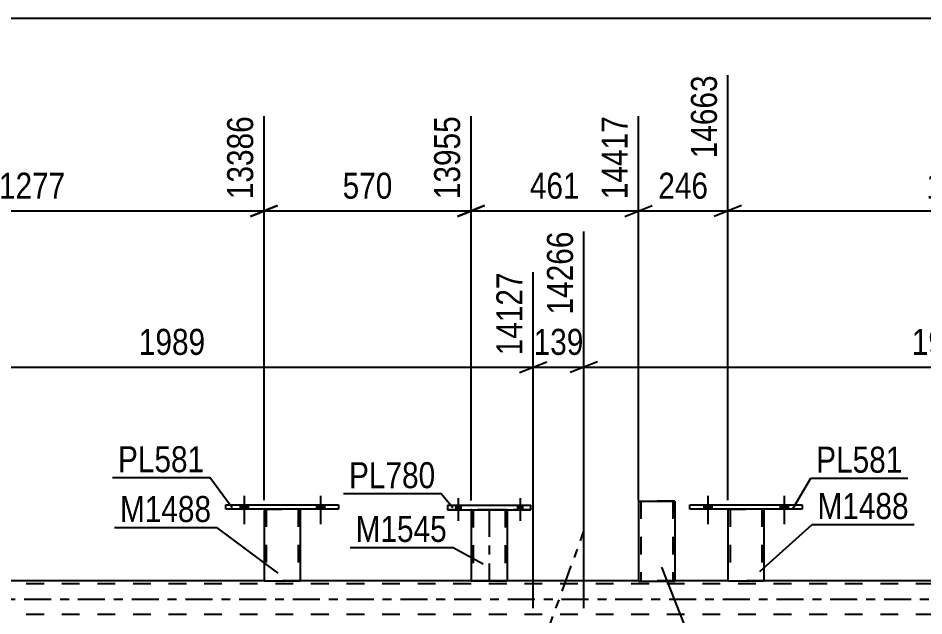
# Model space of a CAD drawing. Header units: millimetres. Extents: x 0 to 841, y 0 to 594.
# Drawn here: x 585.9 to 685.6, y 458.2 to 524.1 of the extents above; entities that cross this region are included whole.
import ezdxf

# ---------------------------------------------------------------- set-up
doc = ezdxf.new("R2010")
doc.units = ezdxf.units.MM
doc.linetypes.add('DXK_LINE_DOT2', pattern=[3.9198, 1.9599, -1.9599])
doc.linetypes.add('DXK_LINE_DOT3', pattern=[5.9187, 2.979, -0.9799, 0.9799, -0.9799])
doc.styles.add('Arial Narrow', font='ARIALN.TTF', dxfattribs={"height": 0.2})

# ---------------------------------------------------------------- blocks, each defined once
blk = doc.blocks.new('Bolt-814553173-3767 - 3758')
at = {"linetype": 'Continuous'}
for points in [[(610.306, 469.99), (611.186, 469.99), (611.186, 470.47), (610.306, 470.47)], [(618.706, 469.99), (619.586, 469.99), (619.586, 470.47), (618.706, 470.47)]]:
    blk.add_hatch(color=1, dxfattribs=at).paths.add_polyline_path(points)
at = {"color": 1, "linetype": 'Continuous'}
for p, q in [((610.746, 471.47), (610.746, 468.35)), ((619.146, 471.47), (619.146, 468.35)), ((610.306, 470.47), (610.306, 469.99)), ((611.186, 470.47), (611.186, 469.99)), ((618.706, 470.47), (618.706, 469.99)), ((619.586, 470.47), (619.586, 469.99))]:
    blk.add_line(p, q, dxfattribs=at)
blk = doc.blocks.new('Bolt-814553173-3768 - 3758')
at = {"linetype": 'Continuous'}
for points in [[(610.306, 469.99), (611.186, 469.99), (611.186, 470.47), (610.306, 470.47)], [(618.706, 469.99), (619.586, 469.99), (619.586, 470.47), (618.706, 470.47)]]:
    blk.add_hatch(color=1, dxfattribs=at).paths.add_polyline_path(points)
at = {"color": 1, "linetype": 'Continuous'}
for p, q in [((610.746, 471.47), (610.746, 468.35)), ((619.146, 471.47), (619.146, 468.35)), ((610.306, 470.47), (610.306, 469.99)), ((611.186, 470.47), (611.186, 469.99)), ((618.706, 470.47), (618.706, 469.99)), ((619.586, 470.47), (619.586, 469.99))]:
    blk.add_line(p, q, dxfattribs=at)
blk = doc.blocks.new('Bolt-814553173-3769 - 3758')
at = {"linetype": 'Continuous'}
for points in [[(661.386, 469.99), (662.266, 469.99), (662.266, 470.47), (661.386, 470.47)], [(669.786, 469.99), (670.666, 469.99), (670.666, 470.47), (669.786, 470.47)]]:
    blk.add_hatch(color=1, dxfattribs=at).paths.add_polyline_path(points)
at = {"color": 1, "linetype": 'Continuous'}
for p, q in [((661.826, 471.47), (661.826, 468.35)), ((670.226, 471.47), (670.226, 468.35)), ((661.386, 470.47), (661.386, 469.99)), ((662.266, 470.47), (662.266, 469.99)), ((669.786, 470.47), (669.786, 469.99)), ((670.666, 470.47), (670.666, 469.99))]:
    blk.add_line(p, q, dxfattribs=at)
blk = doc.blocks.new('Bolt-814553173-3770 - 3758')
at = {"linetype": 'Continuous'}
for points in [[(661.386, 469.99), (662.266, 469.99), (662.266, 470.47), (661.386, 470.47)], [(669.786, 469.99), (670.666, 469.99), (670.666, 470.47), (669.786, 470.47)]]:
    blk.add_hatch(color=1, dxfattribs=at).paths.add_polyline_path(points)
at = {"color": 1, "linetype": 'Continuous'}
for p, q in [((661.826, 471.47), (661.826, 468.35)), ((670.226, 471.47), (670.226, 468.35)), ((661.386, 470.47), (661.386, 469.99)), ((662.266, 470.47), (662.266, 469.99)), ((669.786, 470.47), (669.786, 469.99)), ((670.666, 470.47), (670.666, 469.99))]:
    blk.add_line(p, q, dxfattribs=at)
blk = doc.blocks.new('Part-814553173-3918 - 3758')
at = {"color": 7, "linetype": 'DXK_LINE_DOT2'}
for p, q in [((612.946, 469.993), (616.946, 469.993)), ((612.946, 469.99), (612.946, 469.993)), ((612.946, 469.993), (612.946, 469.99)), ((613.186, 469.993), (613.186, 462.083)), ((616.706, 469.993), (616.706, 462.083)), ((616.946, 469.993), (616.946, 469.99)), ((616.946, 469.99), (616.946, 469.993)), ((616.649, 462.083), (616.687, 462.083)), ((616.649, 462.083), (616.687, 462.083)), ((616.687, 462.083), (616.706, 462.083)), ((616.687, 462.083), (616.706, 462.083))]:
    blk.add_line(p, q, dxfattribs=at)
at = {"color": 2, "linetype": 'Continuous'}
for p, q in [((612.946, 469.99), (612.946, 462.083)), ((616.946, 462.083), (616.946, 469.99)), ((612.946, 462.083), (616.946, 462.083))]:
    blk.add_line(p, q, dxfattribs=at)
blk = doc.blocks.new('Part-814553173-4162 - 3758')
at = {"color": 7, "linetype": 'DXK_LINE_DOT3'}
blk.add_line((597.184, 327.466), (648.145, 467.48), dxfattribs=at)
blk = doc.blocks.new('Bolt-814553173-4222 - 3758')
at = {"linetype": 'Continuous'}
for points in [[(634.06, 469.936), (634.62, 469.936), (634.62, 470.416), (634.06, 470.416)], [(634.06, 469.936), (634.62, 469.936), (634.62, 470.416), (634.06, 470.416)], [(640.86, 469.936), (641.42, 469.936), (641.42, 470.416), (640.86, 470.416)], [(640.86, 469.936), (641.42, 469.936), (641.42, 470.416), (640.86, 470.416)]]:
    blk.add_hatch(color=1, dxfattribs=at).paths.add_polyline_path(points)
at = {"color": 1, "linetype": 'Continuous'}
for p, q in [((634.34, 471.216), (634.34, 468.696)), ((634.34, 471.216), (634.34, 468.696)), ((641.14, 471.216), (641.14, 468.696)), ((641.14, 471.216), (641.14, 468.696)), ((634.06, 470.416), (634.06, 469.936)), ((634.06, 470.416), (634.06, 469.936)), ((634.62, 470.416), (634.62, 469.936)), ((634.62, 470.416), (634.62, 469.936)), ((640.86, 470.416), (640.86, 469.936)), ((640.86, 470.416), (640.86, 469.936)), ((641.42, 470.416), (641.42, 469.936)), ((641.42, 470.416), (641.42, 469.936))]:
    blk.add_line(p, q, dxfattribs=at)
blk = doc.blocks.new('Part-814553173-4210 - 3758')
at = {"color": 2, "linetype": 'Continuous'}
for p, q in [((633.14, 470.416), (633.14, 469.936)), ((633.14, 470.416), (642.34, 470.416)), ((633.14, 469.936), (642.34, 469.936)), ((642.34, 469.936), (642.34, 470.416))]:
    blk.add_line(p, q, dxfattribs=at)
at = {"color": 7, "linetype": 'DXK_LINE_DOT2'}
for p, q in [((633.14, 470.416), (642.34, 470.416)), ((642.34, 469.936), (633.14, 469.936))]:
    blk.add_line(p, q, dxfattribs=at)
blk = doc.blocks.new('Part-814553173-3923 - 3758')
at = {"color": 2, "linetype": 'Continuous'}
for p, q in [((608.746, 470.47), (621.146, 470.47)), ((608.746, 469.99), (608.746, 470.47)), ((621.146, 469.99), (608.746, 469.99)), ((621.146, 470.47), (621.146, 469.99))]:
    blk.add_line(p, q, dxfattribs=at)
blk = doc.blocks.new('Part-814553173-3928 - 3758')
at = {"color": 7, "linetype": 'DXK_LINE_DOT2'}
for p, q in [((664.026, 469.993), (668.026, 469.993)), ((664.026, 469.99), (664.026, 469.993)), ((664.026, 469.993), (664.026, 469.99)), ((664.266, 469.993), (664.266, 462.083)), ((667.786, 469.993), (667.786, 462.083)), ((668.026, 469.993), (668.026, 469.99)), ((668.026, 469.99), (668.026, 469.993)), ((667.73, 462.083), (667.768, 462.083)), ((667.73, 462.083), (667.768, 462.083)), ((667.768, 462.083), (667.786, 462.083)), ((667.768, 462.083), (667.786, 462.083))]:
    blk.add_line(p, q, dxfattribs=at)
at = {"color": 2, "linetype": 'Continuous'}
for p, q in [((664.026, 469.99), (664.026, 462.083)), ((668.026, 462.083), (668.026, 469.99)), ((664.026, 462.083), (668.026, 462.083))]:
    blk.add_line(p, q, dxfattribs=at)
blk = doc.blocks.new('Part-814553173-3933 - 3758')
at = {"color": 2, "linetype": 'Continuous'}
for p, q in [((659.826, 470.47), (672.226, 470.47)), ((659.826, 469.99), (659.826, 470.47)), ((672.226, 469.99), (659.826, 469.99)), ((672.226, 470.47), (672.226, 469.99))]:
    blk.add_line(p, q, dxfattribs=at)
blk = doc.blocks.new('Part-814553173-4220 - 3758')
at = {"color": 2, "linetype": 'Continuous'}
for p, q in [((654.193, 470.881), (654.193, 470.881)), ((654.193, 470.881), (658.193, 470.881)), ((654.193, 470.881), (654.193, 462.075)), ((658.193, 470.881), (658.193, 470.881)), ((658.193, 470.881), (658.193, 462.075)), ((654.193, 462.075), (658.193, 462.075))]:
    blk.add_line(p, q, dxfattribs=at)
at = {"color": 7, "linetype": 'DXK_LINE_DOT2'}
for p, q in [((658.193, 470.881), (654.193, 470.881)), ((654.193, 470.881), (654.193, 470.881)), ((654.433, 470.881), (654.433, 470.881)), ((654.433, 470.881), (654.433, 462.075)), ((657.953, 470.881), (657.953, 470.881)), ((657.953, 470.881), (657.953, 462.075)), ((658.193, 470.881), (658.193, 470.881)), ((658.193, 462.075), (654.193, 462.075)), ((657.934, 462.075), (657.896, 462.075))]:
    blk.add_line(p, q, dxfattribs=at)
blk = doc.blocks.new('Part-814553173-4077 - 3758')
at = {"color": 2, "linetype": 'Continuous'}
for p, q in [((612.946, 462.083), (565.865, 462.083)), ((654.193, 462.083), (616.946, 462.083)), ((664.026, 462.083), (658.193, 462.083)), ((715.107, 462.083), (668.026, 462.083))]:
    blk.add_line(p, q, dxfattribs=at)
at = {"color": 7, "linetype": 'DXK_LINE_DOT2'}
for p, q in [((616.946, 462.083), (612.946, 462.083)), ((658.193, 462.083), (654.193, 462.083)), ((668.026, 462.083), (664.026, 462.083)), ((741.587, 461.763), (77.521, 461.763)), ((741.587, 458.403), (77.521, 458.403))]:
    blk.add_line(p, q, dxfattribs=at)
at = {"color": 7, "linetype": 'DXK_LINE_DOT3'}
blk.add_line((77.521, 460.083), (741.587, 460.083), dxfattribs=at)
blk = doc.blocks.new('Part-814553173-4215 - 3758')
at = {"color": 2, "linetype": 'Continuous'}
for p, q in [((635.74, 469.936), (635.74, 462.09)), ((639.74, 469.936), (639.74, 462.09)), ((635.74, 462.09), (639.74, 462.09))]:
    blk.add_line(p, q, dxfattribs=at)
at = {"color": 7, "linetype": 'DXK_LINE_DOT2'}
for p, q in [((639.74, 469.936), (635.74, 469.936)), ((635.74, 469.936), (635.74, 469.936)), ((635.74, 469.936), (639.74, 469.936)), ((635.74, 469.936), (635.74, 469.936)), ((635.98, 469.936), (635.98, 469.936)), ((635.98, 469.936), (635.98, 462.09)), ((639.5, 469.936), (639.5, 469.936)), ((639.5, 469.936), (639.5, 462.09)), ((639.74, 469.936), (639.74, 469.936)), ((639.74, 469.936), (639.74, 469.936)), ((639.74, 462.09), (635.74, 462.09)), ((639.482, 462.09), (639.444, 462.09))]:
    blk.add_line(p, q, dxfattribs=at)
at = {"color": 7, "linetype": 'DXK_LINE_DOT3'}
blk.add_line((637.74, 469.936), (637.74, 462.09), dxfattribs=at)
blk = doc.blocks.new('StraightDimension-814553173-3656 - 2851')
at = {"color": 7, "linetype": 'Continuous'}
blk.add_line((86.053, 524.055), (793.319, 524.055), dxfattribs=at)
blk = doc.blocks.new('StraightDimension-814553173-14577 - 3758')
at = {"color": 7, "linetype": 'Continuous'}
for p, q in [((664.026, 470.993), (664.026, 517.764)), ((654.193, 470.936), (654.193, 513.264)), ((652.693, 502.223), (655.693, 503.423)), ((654.193, 502.823), (664.026, 502.823)), ((665.526, 503.423), (662.526, 502.223))]:
    blk.add_line(p, q, dxfattribs=at)
at = {"color": 0}
blk.add_wipeout([(662.452, 503.573), (662.452, 507.773), (655.767, 507.773), (655.767, 503.573)], dxfattribs=at)
at = {"color": 3, "style": 'Arial Narrow'}
blk.add_text('246', height=2.8633, dxfattribs=at).set_placement((656.367, 504.173))
at = {"color": 0, "linetype": 'Continuous'}
blk.add_wipeout([(663.426, 518.364), (659.226, 518.364), (659.226, 508.023), (663.426, 508.023)], dxfattribs=at)
at = {"color": 3, "linetype": 'Continuous', "style": 'Arial Narrow'}
blk.add_text('14663', height=2.8633, rotation=90.00021, dxfattribs=at).set_placement((662.826, 508.623))
blk = doc.blocks.new('StraightDimension-814553173-4453 - 3758')
at = {"color": 7, "linetype": 'Continuous'}
for p, q in [((648.171, 459.083), (648.171, 500.571)), ((642.596, 459.083), (642.596, 496.071)), ((641.096, 485.03), (644.096, 486.23)), ((649.671, 486.23), (646.671, 485.03)), ((642.596, 485.63), (648.171, 485.63))]:
    blk.add_line(p, q, dxfattribs=at)
at = {"color": 0}
blk.add_wipeout([(648.726, 486.38), (648.726, 490.58), (642.041, 490.58), (642.041, 486.38)], dxfattribs=at)
at = {"color": 3, "style": 'Arial Narrow'}
blk.add_text('139', height=2.8633, dxfattribs=at).set_placement((642.641, 486.98))
at = {"color": 0, "linetype": 'Continuous'}
blk.add_wipeout([(647.571, 501.171), (643.371, 501.171), (643.371, 490.83), (647.571, 490.83)], dxfattribs=at)
at = {"color": 3, "linetype": 'Continuous', "style": 'Arial Narrow'}
blk.add_text('14266', height=2.8633, rotation=90.00021, dxfattribs=at).set_placement((646.971, 491.43))
blk = doc.blocks.new('StraightDimension-814553173-14576 - 3758')
at = {"color": 7, "linetype": 'Continuous'}
for p, q in [((664.026, 470.993), (664.026, 517.764)), ((715.107, 470.993), (715.107, 513.264)), ((665.526, 503.423), (662.526, 502.223)), ((664.026, 502.823), (715.107, 502.823)), ((713.607, 502.223), (716.607, 503.423))]:
    blk.add_line(p, q, dxfattribs=at)
at = {"color": 0}
blk.add_wipeout([(693.823, 503.573), (693.823, 507.773), (685.31, 507.773), (685.31, 503.573)], dxfattribs=at)
at = {"color": 3, "style": 'Arial Narrow'}
blk.add_text('1277', height=2.8633, dxfattribs=at).set_placement((685.91, 504.173))
at = {"color": 0, "linetype": 'Continuous'}
blk.add_wipeout([(714.507, 513.864), (710.307, 513.864), (710.307, 503.523), (714.507, 503.523)], dxfattribs=at)
at = {"color": 3, "linetype": 'Continuous', "style": 'Arial Narrow'}
blk.add_text('15940', height=2.8633, rotation=90.00021, dxfattribs=at).set_placement((713.907, 504.123))
blk = doc.blocks.new('StraightDimension-814553173-4434 - 3758')
at = {"color": 7, "linetype": 'Continuous'}
for p, q in [((563.037, 459.083), (563.037, 500.571)), ((642.596, 459.083), (642.596, 496.071)), ((564.537, 486.23), (561.537, 485.03)), ((641.096, 485.03), (644.096, 486.23)), ((563.037, 485.63), (642.596, 485.63))]:
    blk.add_line(p, q, dxfattribs=at)
at = {"color": 0}
blk.add_wipeout([(607.073, 486.38), (607.073, 490.58), (598.56, 490.58), (598.56, 486.38)], dxfattribs=at)
at = {"color": 3, "style": 'Arial Narrow'}
blk.add_text('1989', height=2.8633, dxfattribs=at).set_placement((599.16, 486.98))
at = {"color": 0, "linetype": 'Continuous'}
blk.add_wipeout([(641.996, 496.671), (637.796, 496.671), (637.796, 486.33), (641.996, 486.33)], dxfattribs=at)
at = {"color": 3, "linetype": 'Continuous', "style": 'Arial Narrow'}
blk.add_text('14127', height=2.8633, rotation=90.00021, dxfattribs=at).set_placement((641.396, 486.93))
blk = doc.blocks.new('StraightDimension-814553173-4472 - 3758')
at = {"color": 7, "linetype": 'Continuous'}
for p, q in [((648.171, 459.083), (648.171, 500.571)), ((727.73, 459.083), (727.73, 496.071)), ((649.671, 486.23), (646.671, 485.03)), ((726.23, 485.03), (729.23, 486.23)), ((648.171, 485.63), (727.73, 485.63))]:
    blk.add_line(p, q, dxfattribs=at)
at = {"color": 0}
blk.add_wipeout([(692.207, 486.38), (692.207, 490.58), (683.694, 490.58), (683.694, 486.38)], dxfattribs=at)
at = {"color": 3, "style": 'Arial Narrow'}
blk.add_text('1989', height=2.8633, dxfattribs=at).set_placement((684.294, 486.98))
at = {"color": 0, "linetype": 'Continuous'}
blk.add_wipeout([(727.13, 496.671), (722.93, 496.671), (722.93, 486.33), (727.13, 486.33)], dxfattribs=at)
at = {"color": 3, "linetype": 'Continuous', "style": 'Arial Narrow'}
blk.add_text('16255', height=2.8633, rotation=90.00021, dxfattribs=at).set_placement((726.53, 486.93))
blk = doc.blocks.new('StraightDimension-814553173-14578 - 3758')
at = {"color": 7, "linetype": 'Continuous'}
for p, q in [((635.74, 470.936), (635.74, 513.264)), ((654.193, 470.936), (654.193, 513.264)), ((637.24, 503.423), (634.24, 502.223)), ((635.74, 502.823), (654.193, 502.823)), ((652.693, 502.223), (655.693, 503.423))]:
    blk.add_line(p, q, dxfattribs=at)
at = {"color": 0}
blk.add_wipeout([(648.309, 503.573), (648.309, 507.773), (641.624, 507.773), (641.624, 503.573)], dxfattribs=at)
at = {"color": 3, "style": 'Arial Narrow'}
blk.add_text('461', height=2.8633, dxfattribs=at).set_placement((642.224, 504.173))
at = {"color": 0, "linetype": 'Continuous'}
blk.add_wipeout([(653.593, 513.864), (649.393, 513.864), (649.393, 503.523), (653.593, 503.523)], dxfattribs=at)
at = {"color": 3, "linetype": 'Continuous', "style": 'Arial Narrow'}
blk.add_text('14417', height=2.8633, rotation=90.00021, dxfattribs=at).set_placement((652.993, 504.123))
blk = doc.blocks.new('StraightDimension-814553173-14579 - 3758')
at = {"color": 7, "linetype": 'Continuous'}
for p, q in [((612.946, 470.993), (612.946, 513.264)), ((635.74, 470.936), (635.74, 513.264)), ((614.446, 503.423), (611.446, 502.223)), ((612.946, 502.823), (635.74, 502.823)), ((634.24, 502.223), (637.24, 503.423))]:
    blk.add_line(p, q, dxfattribs=at)
at = {"color": 0}
blk.add_wipeout([(627.685, 503.573), (627.685, 507.773), (621.001, 507.773), (621.001, 503.573)], dxfattribs=at)
at = {"color": 3, "style": 'Arial Narrow'}
blk.add_text('570', height=2.8633, dxfattribs=at).set_placement((621.601, 504.173))
at = {"color": 0, "linetype": 'Continuous'}
blk.add_wipeout([(635.14, 513.864), (630.94, 513.864), (630.94, 503.523), (635.14, 503.523)], dxfattribs=at)
at = {"color": 3, "linetype": 'Continuous', "style": 'Arial Narrow'}
blk.add_text('13955', height=2.8633, rotation=90.00021, dxfattribs=at).set_placement((634.54, 504.123))
blk = doc.blocks.new('StraightDimension-814553173-14580 - 3758')
at = {"color": 7, "linetype": 'Continuous'}
for p, q in [((561.865, 470.993), (561.865, 513.264)), ((612.946, 470.993), (612.946, 513.264)), ((563.365, 503.423), (560.365, 502.223)), ((561.865, 502.823), (612.946, 502.823)), ((611.446, 502.223), (614.446, 503.423))]:
    blk.add_line(p, q, dxfattribs=at)
at = {"color": 0}
blk.add_wipeout([(591.662, 503.573), (591.662, 507.773), (583.149, 507.773), (583.149, 503.573)], dxfattribs=at)
at = {"color": 3, "style": 'Arial Narrow'}
blk.add_text('1277', height=2.8633, dxfattribs=at).set_placement((583.749, 504.173))
at = {"color": 0, "linetype": 'Continuous'}
blk.add_wipeout([(612.346, 513.864), (608.146, 513.864), (608.146, 503.523), (612.346, 503.523)], dxfattribs=at)
at = {"color": 3, "linetype": 'Continuous', "style": 'Arial Narrow'}
blk.add_text('13386', height=2.8633, rotation=90.00021, dxfattribs=at).set_placement((611.746, 504.123))
blk = doc.blocks.new('Mark-814553173-3924 - 3758')
at = {"color": 30, "linetype": 'Continuous'}
for p, q in [((667.553, 463.129), (673.302, 468.31)), ((673.302, 468.31), (684.553, 468.31))]:
    blk.add_line(p, q, dxfattribs=at)
at = {"color": 0}
blk.add_wipeout([(683.953, 468.91), (683.953, 471.91), (673.902, 471.91), (673.902, 468.91)], dxfattribs=at)
blk.add_wipeout([(683.953, 468.91), (683.953, 471.91), (673.902, 471.91), (673.902, 468.91)], dxfattribs=at)
at = {"color": 3, "style": 'Arial Narrow'}
blk.add_text('M1488', height=2.8633, dxfattribs=at).set_placement((673.902, 468.91))
blk = doc.blocks.new('Mark-814553173-3914 - 3758')
at = {"color": 30, "linetype": 'Continuous'}
for p in [(596.479, 467.976), (614.498, 462.936)]:
    blk.add_line(p, (607.731, 467.976), dxfattribs=at)
at = {"color": 0}
blk.add_wipeout([(607.131, 468.576), (607.131, 471.576), (597.079, 471.576), (597.079, 468.576)], dxfattribs=at)
blk.add_wipeout([(607.131, 468.576), (607.131, 471.576), (597.079, 471.576), (597.079, 468.576)], dxfattribs=at)
at = {"color": 3, "style": 'Arial Narrow'}
blk.add_text('M1488', height=2.8633, dxfattribs=at).set_placement((597.079, 468.576))
blk = doc.blocks.new('Mark-814553173-3919 - 3758')
at = {"color": 30, "linetype": 'Continuous'}
for p in [(596.262, 473.461), (609.433, 470.138)]:
    blk.add_line(p, (606.966, 473.461), dxfattribs=at)
at = {"color": 0}
blk.add_wipeout([(606.366, 474.061), (606.366, 477.061), (596.862, 477.061), (596.862, 474.061)], dxfattribs=at)
blk.add_wipeout([(606.366, 474.061), (606.366, 477.061), (596.862, 477.061), (596.862, 474.061)], dxfattribs=at)
at = {"color": 3, "style": 'Arial Narrow'}
blk.add_text('PL581', height=2.8633, dxfattribs=at).set_placement((596.862, 474.061))
blk = doc.blocks.new('Mark-814553173-3929 - 3758')
at = {"color": 30, "linetype": 'Continuous'}
for p, q in [((671.217, 470.111), (673.162, 473.409)), ((673.162, 473.409), (683.866, 473.409))]:
    blk.add_line(p, q, dxfattribs=at)
at = {"color": 0}
blk.add_wipeout([(683.266, 474.009), (683.266, 477.009), (673.762, 477.009), (673.762, 474.009)], dxfattribs=at)
blk.add_wipeout([(683.266, 474.009), (683.266, 477.009), (673.762, 477.009), (673.762, 474.009)], dxfattribs=at)
at = {"color": 3, "style": 'Arial Narrow'}
blk.add_text('PL581', height=2.8633, dxfattribs=at).set_placement((673.762, 474.009))
blk = doc.blocks.new('Mark-814553173-4206 - 3758')
at = {"color": 30, "linetype": 'Continuous'}
for p in [(621.708, 471.702), (633.746, 470.125)]:
    blk.add_line(p, (632.412, 471.702), dxfattribs=at)
at = {"color": 0}
blk.add_wipeout([(631.812, 472.302), (631.812, 475.302), (622.308, 475.302), (622.308, 472.302)], dxfattribs=at)
blk.add_wipeout([(631.812, 472.302), (631.812, 475.302), (622.308, 475.302), (622.308, 472.302)], dxfattribs=at)
at = {"color": 3, "style": 'Arial Narrow'}
blk.add_text('PL780', height=2.8633, dxfattribs=at).set_placement((622.308, 472.302))
blk = doc.blocks.new('Mark-814553173-4211 - 3758')
at = {"color": 30, "linetype": 'Continuous'}
for p in [(622.432, 465.784), (637.073, 463.934)]:
    blk.add_line(p, (633.684, 465.784), dxfattribs=at)
at = {"color": 0}
blk.add_wipeout([(633.084, 466.384), (633.084, 469.384), (623.032, 469.384), (623.032, 466.384)], dxfattribs=at)
blk.add_wipeout([(633.084, 466.384), (633.084, 469.384), (623.032, 469.384), (623.032, 466.384)], dxfattribs=at)
at = {"color": 3, "style": 'Arial Narrow'}
blk.add_text('M1545', height=2.8633, dxfattribs=at).set_placement((623.032, 466.384))
blk = doc.blocks.new('Mark-814553173-4216 - 3758')
at = {"color": 30, "linetype": 'Continuous'}
for p, q in [((656.703, 463.619), (661.067, 452.615)), ((661.067, 452.615), (672.319, 452.615))]:
    blk.add_line(p, q, dxfattribs=at)
at = {"color": 0}
blk.add_wipeout([(671.719, 453.215), (671.719, 456.215), (661.667, 456.215), (661.667, 453.215)], dxfattribs=at)
blk.add_wipeout([(671.719, 453.215), (671.719, 456.215), (661.667, 456.215), (661.667, 453.215)], dxfattribs=at)
at = {"color": 3, "style": 'Arial Narrow'}
blk.add_text('M1535', height=2.8633, dxfattribs=at).set_placement((661.667, 453.215))

msp = doc.modelspace()

# ---------------------------------------------------------------- block references
for name in ['StraightDimension-814553173-3656 - 2851', 'Bolt-814553173-3767 - 3758', 'Bolt-814553173-3768 - 3758', 'Bolt-814553173-4222 - 3758', 'Part-814553173-4220 - 3758', 'Bolt-814553173-3769 - 3758', 'Bolt-814553173-3770 - 3758', 'Part-814553173-3923 - 3758', 'Part-814553173-3918 - 3758', 'Part-814553173-4210 - 3758', 'Part-814553173-4215 - 3758', 'Part-814553173-3933 - 3758', 'Part-814553173-3928 - 3758', 'Part-814553173-4162 - 3758', 'Part-814553173-4077 - 3758']:
    msp.add_blockref(name, (0, 0))

# ---------------------------------------------------------------- next in the draw order: block references
for name in ['StraightDimension-814553173-14577 - 3758', 'StraightDimension-814553173-4453 - 3758']:
    msp.add_blockref(name, (0, 0))

# ---------------------------------------------------------------- next in the draw order: block references
for name in ['StraightDimension-814553173-14576 - 3758', 'StraightDimension-814553173-4434 - 3758']:
    msp.add_blockref(name, (0, 0))

# ---------------------------------------------------------------- next in the draw order: block references
for name in ['StraightDimension-814553173-4472 - 3758', 'Mark-814553173-4211 - 3758']:
    msp.add_blockref(name, (0, 0))

# ---------------------------------------------------------------- next in the draw order: block references
for name in ['StraightDimension-814553173-14578 - 3758', 'Mark-814553173-3924 - 3758']:
    msp.add_blockref(name, (0, 0))

# ---------------------------------------------------------------- next in the draw order: block references
for name in ['StraightDimension-814553173-14579 - 3758', 'Mark-814553173-3929 - 3758', 'Mark-814553173-4216 - 3758']:
    msp.add_blockref(name, (0, 0))

# ---------------------------------------------------------------- next in the draw order: block references
for name in ['StraightDimension-814553173-14580 - 3758', 'Mark-814553173-4206 - 3758']:
    msp.add_blockref(name, (0, 0))

# ---------------------------------------------------------------- next in the draw order: block references
msp.add_blockref('Mark-814553173-3914 - 3758', (0, 0))

# ---------------------------------------------------------------- next in the draw order: block references
msp.add_blockref('Mark-814553173-3919 - 3758', (0, 0))

doc.saveas('drawing.dxf')
